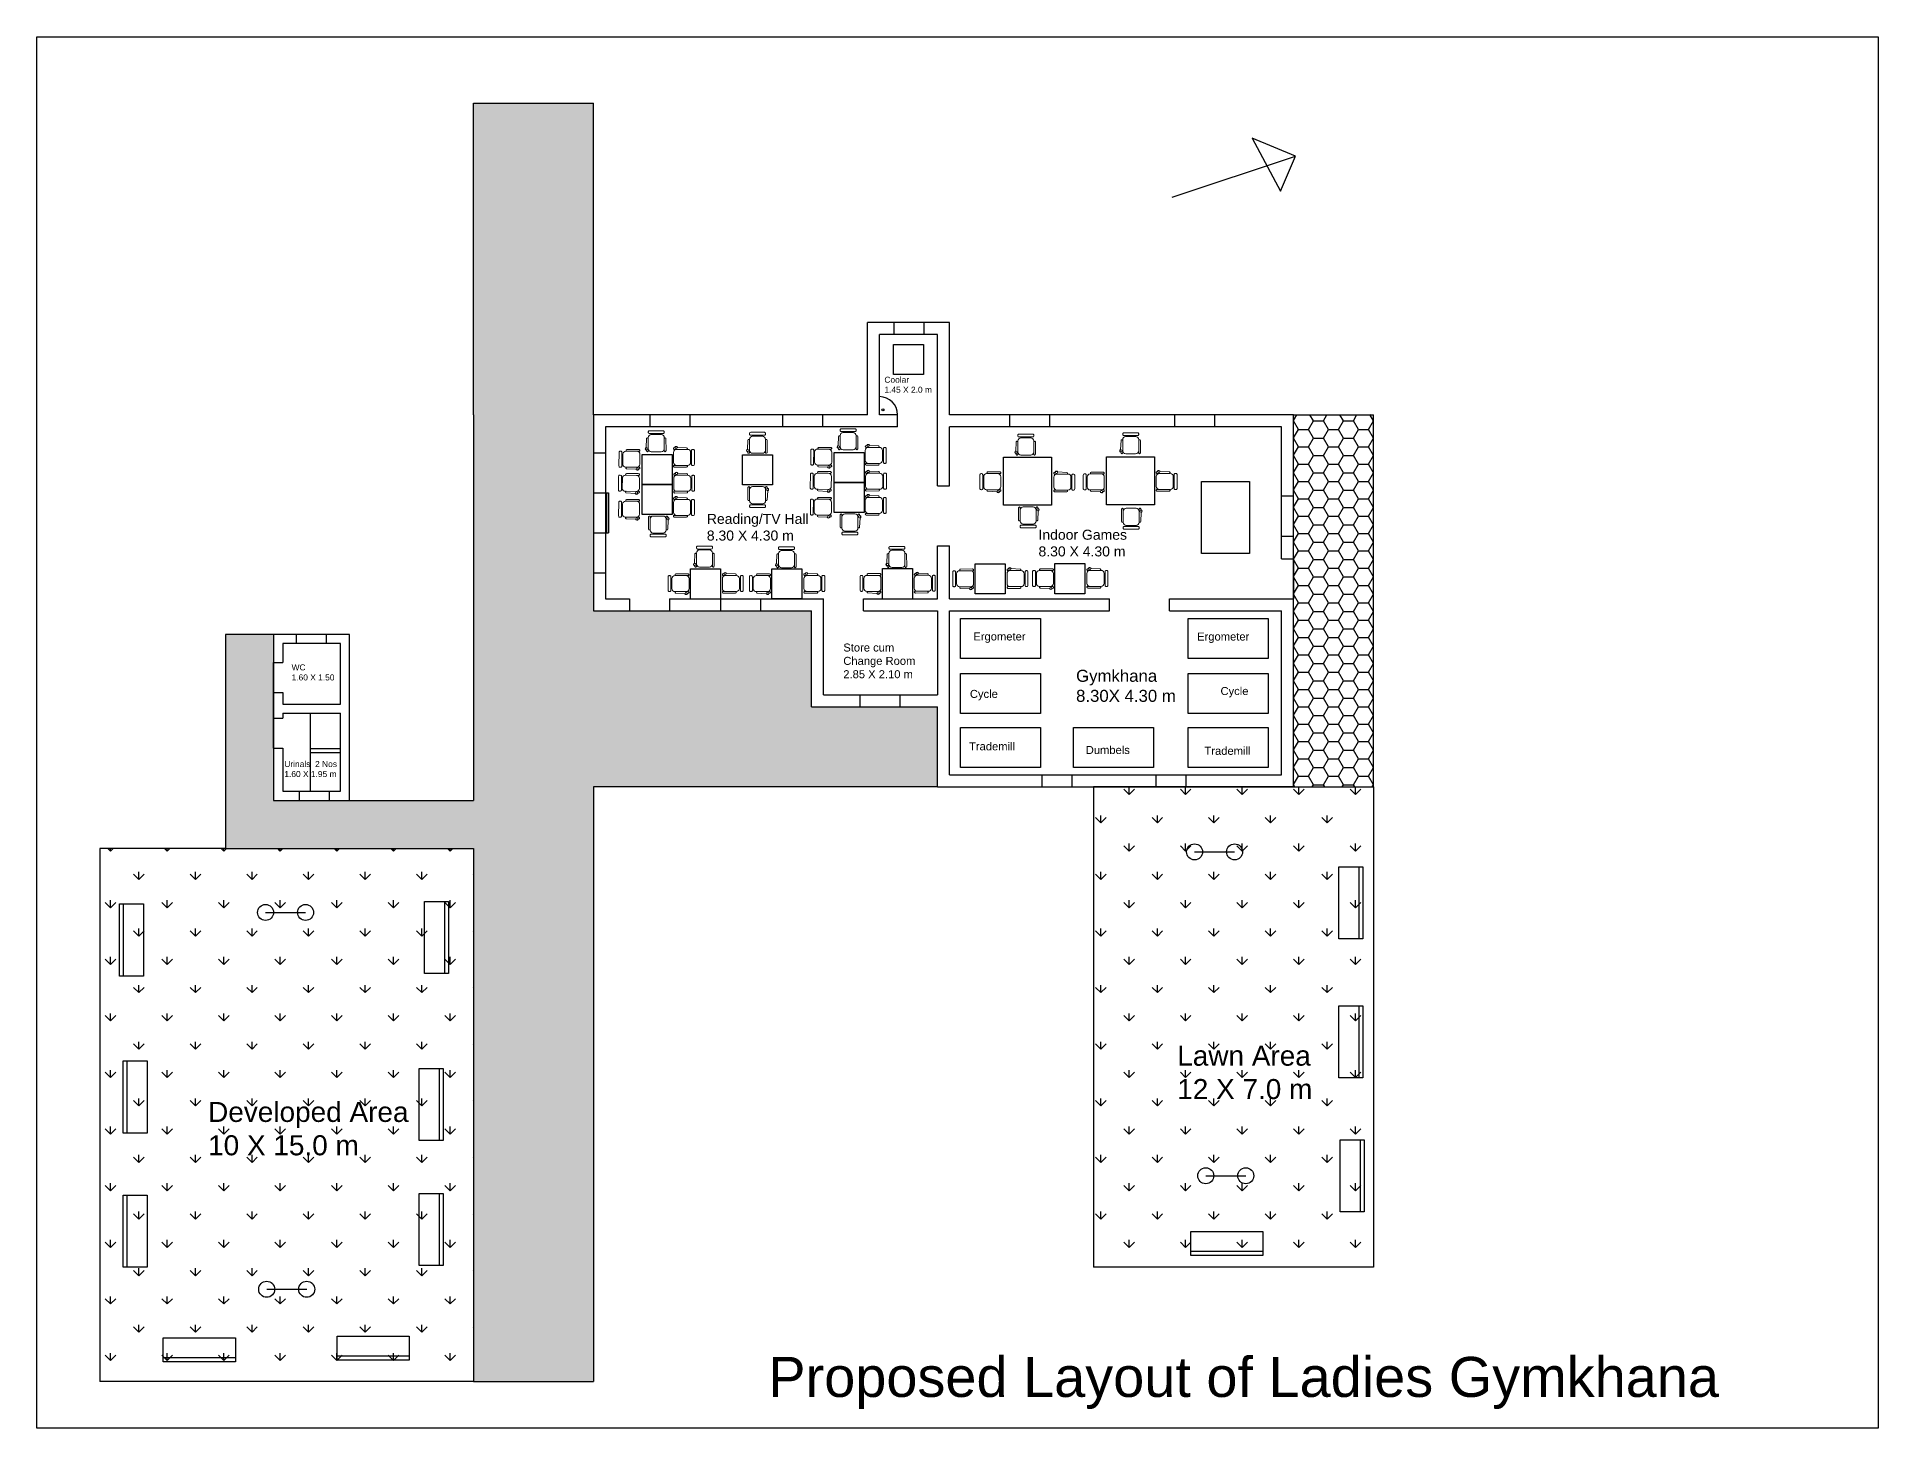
# Model space of a CAD drawing. Header units: inches. Extents: x -102 to 287, y -19 to 57.
# Drawn here: x -102.45 to -56.43, y -0.81 to 33.95 of the extents above; entities that cross this region are included whole.
import ezdxf

# ---------------------------------------------------------------- set-up
doc = ezdxf.new("R2010")
doc.units = ezdxf.units.IN
doc.header["$MEASUREMENT"] = 0
doc.layers.add('FUR', color=32, linetype='Continuous', lineweight=18)
doc.layers.add('FURN', color=10, linetype='Continuous', lineweight=9)
doc.styles.get("Standard").update_dxf_attribs({"font": 'arial.ttf'})
pattern_1 = [(0, (-114.0421, 10.07117), (0.375, 0.21650635), [0.25, -0.5]), (120, (-114.0421, 10.07117), (-0.375, 0.21650635), [0.25, -0.5]), (60, (-114.0421, 10.07117), (8e-10, 0.4330127), [-0.5, 0.25])]
pattern_2 = [(90, (-114.0421, 10.0712), (-0.707107, 0.707107), [0.1875, -1.226714]), (45, (-114.0421, 10.0712), (-0.707107, 0.707107), [0.1875, -0.8125]), (135, (-114.0421, 10.0712), (-0.707107, -0.707107), [0.1875, -0.8125])]

# ---------------------------------------------------------------- blocks, each defined once
blk = doc.blocks.new('CINE CHAIR')
at = {"layer": 'FUR', "color": 48, "lineweight": 0}
for p, q in [((448043.776, 57308.306), (448043.8, 57308.306)), ((448043.776, 57308.058), (448043.8, 57308.058))]:
    blk.add_line(p, q, dxfattribs=at)
blk.add_lwpolyline([(448043.45, 57308.434), (448043.678, 57308.423, -0.388092), (448043.695, 57308.404), (448043.695, 57308.401, -0.414214), (448043.676, 57308.382), (448043.367, 57308.382, -0.414214), (448043.348, 57308.401), (448043.348, 57308.404, -0.491313), (448043.377, 57308.423), (448043.384, 57308.436)], format="xyb", dxfattribs=at)
for points in [[(448043.424, 57308.382), (448043.7, 57308.382, -0.414214), (448043.776, 57308.306), (448043.776, 57308.058, -0.414214), (448043.7, 57307.982), (448043.424, 57307.982, -0.414214), (448043.348, 57308.058), (448043.348, 57308.306, -0.414214)], [(448043.828, 57308.382), (448043.842, 57308.382, -0.414214), (448043.871, 57308.353), (448043.871, 57308.01, -0.414214), (448043.842, 57307.982), (448043.828, 57307.982, -0.414214), (448043.8, 57308.01), (448043.8, 57308.353, -0.414214)], [(448043.379, 57307.938), (448043.678, 57307.94, 0.393133), (448043.695, 57307.959), (448043.695, 57307.963, 0.414214), (448043.676, 57307.982), (448043.367, 57307.982, 0.414214), (448043.348, 57307.963), (448043.348, 57307.966, 0.435766)]]:
    blk.add_lwpolyline(points, format="xyb", close=True, dxfattribs=at)
blk.add_circle((448043.417, 57308.422), 0.0249, dxfattribs=at)
blk.add_arc((448043.417, 57308.422), 0.0356, 19.6628, 156.9494, dxfattribs=at)

msp = doc.modelspace()

# ---------------------------------------------------------------- hatches: boundary and pattern name
h = msp.add_hatch()
h.set_pattern_fill('HONEY', color=31, scale=2, style=0)
h.set_pattern_definition(pattern_1)
h.paths.add_polyline_path([(-88.53829, 24.51229), (-88.53829, 32.29451), (-91.53829, 32.29451), (-91.53829, 24.51229), (-91.53829, 14.87313), (-94.63195, 14.87313), (-96.53195, 14.87313), (-96.53195, 19.02313), (-97.73195, 19.02313), (-97.73195, 13.67313), (-91.53829, 13.67313), (-91.53829, 0.35808), (-88.53829, 0.35808), (-88.53829, 15.21229), (-79.93829, 15.21229), (-79.93829, 17.21229), (-83.08829, 17.21229), (-83.08829, 19.61229), (-88.53829, 19.61229)])
h = msp.add_hatch()
h.set_pattern_fill('HONEY', color=31, scale=2, style=0)
h.set_pattern_definition(pattern_1)
edge = h.paths.add_edge_path()
edge.add_line((-69.03829, 15.21229), (-69.03829, 24.51229))
edge.add_line((-71.03829, 24.51229), (-69.03829, 24.51229))
edge.add_line((-71.03829, 15.21229), (-71.03829, 24.51229))
edge.add_line((-71.03829, 15.21229), (-69.03829, 15.21229))
h = msp.add_hatch()
h.set_pattern_fill('GRASS', color=3, style=0)
h.set_pattern_definition(pattern_2)
edge = h.paths.add_edge_path()
edge.add_line((-71.03829, 15.21229), (-69.03829, 15.21229))
edge.add_line((-69.03829, 15.21229), (-69.03829, 3.21229))
edge.add_line((-69.03829, 3.21229), (-76.03829, 3.21229))
edge.add_line((-76.03829, 15.21229), (-76.03829, 3.21229))
edge.add_line((-76.03829, 15.21229), (-71.03829, 15.21229))
h = msp.add_hatch()
h.set_pattern_fill('GRASS', color=3, style=0)
h.set_pattern_definition(pattern_2)
h.paths.add_polyline_path([(-91.53829, 13.67313), (-97.73195, 13.67313), (-100.87219, 13.67313), (-100.87219, 0.35808), (-91.53829, 0.35808)])

# ---------------------------------------------------------------- linework, layer by layer
for p, q in [((-91.53829, 24.51229), (-91.53829, 32.29451)), ((-91.53829, 32.29451), (-88.53829, 32.29451)), ((-88.53829, 24.51229), (-88.53829, 32.29451)), ((-70.99092, 30.97213), (-72.0704, 31.41915)), ((-72.0704, 31.41915), (-71.36727, 30.09917)), ((-74.07495, 29.9456), (-70.99092, 30.97213)), ((-71.36727, 30.09917), (-70.99092, 30.97213)), ((-81.68829, 24.51229), (-81.68829, 26.81229)), ((-79.63829, 26.81229), (-81.68829, 26.81229)), ((-81.03324, 26.81229), (-81.03324, 26.51229)), ((-80.28324, 26.81229), (-80.28324, 26.51229)), ((-79.63829, 24.51229), (-79.63829, 26.81229)), ((-81.38829, 24.51229), (-81.38829, 26.51229)), ((-79.93829, 26.51229), (-81.38829, 26.51229)), ((-81.03609, 25.51598), (-81.03609, 26.26598)), ((-81.03609, 26.26598), (-80.28609, 26.26598)), ((-80.28609, 26.26598), (-80.28609, 25.51598)), ((-79.93829, 23.36229), (-79.93829, 26.51229)), ((-80.28609, 25.51598), (-81.03609, 25.51598)), ((-91.53829, 24.51229), (-91.53829, 14.87313)), ((-88.53829, 24.51229), (-88.53829, 19.61229)), ((-81.68829, 24.51229), (-88.53829, 24.51229)), ((-87.1281, 24.51229), (-87.1281, 24.21229)), ((-86.1281, 24.51229), (-86.1281, 24.21229)), ((-83.81544, 24.51229), (-83.81544, 24.21229)), ((-82.81544, 24.51229), (-82.81544, 24.21229)), ((-80.93829, 24.51229), (-81.38829, 24.51229)), ((-80.93829, 24.21229), (-80.93829, 24.51229)), ((-71.03829, 24.51229), (-79.63829, 24.51229)), ((-78.14049, 24.51229), (-78.14049, 24.21229)), ((-77.14049, 24.51229), (-77.14049, 24.21229)), ((-74.01324, 24.51229), (-74.01324, 24.21229)), ((-73.01324, 24.51229), (-73.01324, 24.21229)), ((-71.03829, 20.91229), (-71.03829, 24.51229)), ((-71.03829, 24.51229), (-69.03829, 24.51229)), ((-71.03829, 15.21229), (-71.03829, 24.51229)), ((-69.03829, 15.21229), (-69.03829, 24.51229)), ((-88.23829, 24.21229), (-88.23829, 19.91229)), ((-80.93829, 24.21229), (-88.23829, 24.21229)), ((-79.63829, 23.36229), (-79.63829, 24.21229)), ((-71.33829, 24.21229), (-79.63829, 24.21229)), ((-71.33829, 20.91229), (-71.33829, 24.21229)), ((-88.53829, 23.56172), (-88.23829, 23.56172)), ((-79.93829, 22.73321), (-79.93829, 23.36229)), ((-79.63829, 22.73321), (-79.63829, 23.36229)), ((-88.53829, 22.56172), (-88.16329, 22.56172)), ((-88.21329, 22.56172), (-88.21329, 21.56172)), ((-88.16329, 22.56172), (-88.16329, 21.56172)), ((-79.93829, 22.73321), (-79.63829, 22.73321)), ((-71.33829, 22.48037), (-71.03829, 22.48037)), ((-88.53829, 21.56172), (-88.16329, 21.56172)), ((-79.93829, 19.91229), (-79.93829, 21.23321)), ((-79.93829, 21.23321), (-79.63829, 21.23321)), ((-79.63829, 19.91229), (-79.63829, 21.23321)), ((-71.33829, 21.48037), (-71.03829, 21.48037)), ((-71.33829, 20.91229), (-71.03829, 20.91229)), ((-71.03829, 20.91229), (-71.03829, 19.91229)), ((-88.53829, 20.56172), (-88.23829, 20.56172)), ((-88.23829, 19.91229), (-87.63829, 19.91229)), ((-87.63829, 19.91229), (-87.63829, 19.61229)), ((-86.63829, 19.91229), (-86.63829, 19.61229)), ((-86.63829, 19.91229), (-82.78829, 19.91229)), ((-85.36316, 19.91229), (-85.36316, 19.61229)), ((-84.36316, 19.91229), (-82.78829, 19.91229)), ((-84.36316, 19.91229), (-84.36316, 19.61229)), ((-83.32806, 19.91229), (-84.07806, 19.91229)), ((-82.78829, 19.61229), (-82.78829, 19.91229)), ((-81.78829, 19.91229), (-79.93829, 19.91229)), ((-81.78829, 19.61229), (-81.78829, 19.91229)), ((-79.63829, 19.91229), (-78.83829, 19.91229)), ((-78.83829, 19.91229), (-75.63829, 19.91229)), ((-75.63829, 19.61229), (-75.63829, 19.91229)), ((-74.13829, 19.91229), (-71.03829, 19.91229)), ((-74.13829, 19.61229), (-74.13829, 19.91229)), ((-71.03829, 15.21229), (-71.03829, 19.91229)), ((-88.53829, 19.61229), (-87.63829, 19.61229)), ((-88.53829, 19.61229), (-83.08829, 19.61229)), ((-86.63829, 19.61229), (-83.08829, 19.61229)), ((-83.08829, 17.21229), (-83.08829, 19.61229)), ((-82.78829, 17.51229), (-82.78829, 19.61229)), ((-81.78829, 19.61229), (-79.93829, 19.61229)), ((-79.93829, 19.61229), (-79.93829, 17.51229)), ((-79.63829, 19.61229), (-78.83829, 19.61229)), ((-79.63829, 15.51229), (-79.63829, 19.61229)), ((-78.83829, 19.61229), (-75.63829, 19.61229)), ((-74.13829, 19.61229), (-71.33829, 19.61229)), ((-71.33829, 15.51229), (-71.33829, 19.61229)), ((-97.73195, 19.02313), (-97.73195, 13.67313)), ((-96.53195, 19.02313), (-97.73195, 19.02313)), ((-94.63195, 19.02313), (-96.53195, 19.02313)), ((-96.53195, 19.02313), (-96.53195, 18.32061)), ((-96.53195, 19.02313), (-96.53195, 14.87313)), ((-95.96942, 19.02313), (-95.96942, 18.79313)), ((-95.21942, 19.02313), (-95.21942, 18.79313)), ((-94.63195, 14.87313), (-94.63195, 19.02313)), ((-94.86195, 18.79313), (-96.30195, 18.79313)), ((-96.30195, 18.79313), (-96.30195, 18.32061)), ((-94.86195, 17.28313), (-94.86195, 18.79313)), ((-96.53195, 18.32061), (-96.30195, 18.32061)), ((-96.53195, 16.17814), (-96.53195, 18.32061)), ((-96.53195, 17.57061), (-96.53195, 16.92814)), ((-96.53195, 17.57061), (-96.30195, 17.57061)), ((-96.30195, 17.57061), (-96.30195, 17.28313)), ((-82.78829, 17.51229), (-81.73829, 17.51229)), ((-81.88234, 17.51229), (-81.88234, 17.21229)), ((-81.73829, 17.51229), (-79.93829, 17.51229)), ((-80.88234, 17.51229), (-80.88234, 17.21229)), ((-96.30195, 17.28313), (-94.86195, 17.28313)), ((-96.30195, 17.05313), (-96.30195, 16.92814)), ((-96.30195, 17.05313), (-94.86195, 17.05313)), ((-95.61195, 15.10313), (-95.61195, 17.05313)), ((-94.86195, 15.10313), (-94.86195, 17.05313)), ((-83.08829, 17.21229), (-79.93829, 17.21229)), ((-79.93829, 15.21229), (-79.93829, 17.21229)), ((-96.53195, 16.92814), (-96.30195, 16.92814)), ((-96.53195, 16.17814), (-96.53195, 14.87313)), ((-96.53195, 16.17814), (-96.30195, 16.17814)), ((-96.30195, 16.17814), (-96.30195, 15.10313)), ((-95.61195, 16.17313), (-94.86195, 16.17313)), ((-95.61195, 16.07313), (-94.86195, 16.07313)), ((-88.53829, 15.21229), (-88.53829, 0.35808)), ((-79.93829, 15.21229), (-88.53829, 15.21229)), ((-79.93829, 15.21229), (-71.03829, 15.21229)), ((-79.63829, 15.51229), (-71.33829, 15.51229)), ((-77.32874, 15.51229), (-77.32874, 15.21229)), ((-76.57874, 15.51229), (-76.57874, 15.21229)), ((-71.03829, 15.21229), (-76.03829, 15.21229)), ((-76.03829, 15.21229), (-76.03829, 3.21229)), ((-76.03829, 15.21229), (-71.03829, 15.21229)), ((-74.48232, 15.51229), (-74.48232, 15.21229)), ((-73.73232, 15.51229), (-73.73232, 15.21229)), ((-71.03829, 15.21229), (-69.03829, 15.21229)), ((-69.03829, 15.21229), (-69.03829, 3.21229)), ((-96.53195, 14.87313), (-94.63195, 14.87313)), ((-96.30195, 15.10313), (-94.86195, 15.10313)), ((-95.89449, 15.10313), (-95.89449, 14.87313)), ((-95.14449, 15.10313), (-95.14449, 14.87313)), ((-94.63195, 14.87313), (-91.53829, 14.87313)), ((-97.73195, 13.67313), (-100.87219, 13.67313)), ((-100.87219, 13.67313), (-100.87219, 0.35808)), ((-97.73195, 13.67313), (-91.53829, 13.67313)), ((-91.53829, 13.67313), (-91.53829, 0.35808)), ((-73.51213, 13.58926), (-72.51213, 13.58926)), ((-73.51213, 13.58926), (-72.51213, 13.58926)), ((-69.90936, 13.21644), (-69.30936, 13.21644)), ((-69.90936, 11.41644), (-69.90936, 13.21644)), ((-69.40936, 13.21644), (-69.40936, 11.41644)), ((-69.30936, 13.21644), (-69.30936, 11.41644)), ((-100.3789, 10.48781), (-100.3789, 12.28781)), ((-100.3789, 12.28781), (-99.7789, 12.28781)), ((-100.2789, 10.48781), (-100.2789, 12.28781)), ((-99.7789, 12.28781), (-99.7789, 10.48781)), ((-96.73279, 12.07549), (-95.73279, 12.07549)), ((-96.73279, 12.07549), (-95.73279, 12.07549)), ((-92.75878, 12.34849), (-92.15878, 12.34849)), ((-92.75878, 10.54849), (-92.75878, 12.34849)), ((-92.25878, 12.34849), (-92.25878, 10.54849)), ((-92.15878, 12.34849), (-92.15878, 10.54849)), ((-69.30936, 11.41644), (-69.90936, 11.41644)), ((-99.7789, 10.48781), (-100.3789, 10.48781)), ((-92.15878, 10.54849), (-92.75878, 10.54849)), ((-69.90452, 9.74402), (-69.30452, 9.74402)), ((-69.90452, 7.94402), (-69.90452, 9.74402)), ((-69.40452, 9.74402), (-69.40452, 7.94402)), ((-69.30452, 9.74402), (-69.30452, 7.94402)), ((-100.29062, 6.56525), (-100.29062, 8.36525)), ((-100.29062, 8.36525), (-99.69062, 8.36525)), ((-100.19062, 6.56525), (-100.19062, 8.36525)), ((-99.69062, 8.36525), (-99.69062, 6.56525)), ((-92.88921, 8.18054), (-92.28921, 8.18054)), ((-92.88921, 6.38054), (-92.88921, 8.18054)), ((-92.38921, 8.18054), (-92.38921, 6.38054)), ((-92.28921, 8.18054), (-92.28921, 6.38054)), ((-69.30452, 7.94402), (-69.90452, 7.94402)), ((-99.69062, 6.56525), (-100.29062, 6.56525)), ((-92.28921, 6.38054), (-92.88921, 6.38054)), ((-69.8726, 6.39738), (-69.2726, 6.39738)), ((-69.8726, 4.59738), (-69.8726, 6.39738)), ((-69.3726, 6.39738), (-69.3726, 4.59738)), ((-69.2726, 6.39738), (-69.2726, 4.59738)), ((-73.2343, 5.49781), (-72.2343, 5.49781)), ((-73.2343, 5.49781), (-72.2343, 5.49781)), ((-100.29062, 3.21565), (-100.29062, 5.01565)), ((-100.29062, 5.01565), (-99.69062, 5.01565)), ((-100.19062, 3.21565), (-100.19062, 5.01565)), ((-99.69062, 5.01565), (-99.69062, 3.21565)), ((-92.88921, 5.05457), (-92.28921, 5.05457)), ((-92.88921, 3.25457), (-92.88921, 5.05457)), ((-92.38921, 5.05457), (-92.38921, 3.25457)), ((-92.28921, 5.05457), (-92.28921, 3.25457)), ((-69.2726, 4.59738), (-69.8726, 4.59738)), ((-73.60759, 3.50668), (-73.60759, 4.10668)), ((-73.60759, 4.10668), (-71.80759, 4.10668)), ((-71.80759, 4.10668), (-71.80759, 3.50668)), ((-92.28921, 3.25457), (-92.88921, 3.25457)), ((-71.80759, 3.60668), (-73.60759, 3.60668)), ((-71.80759, 3.50668), (-73.60759, 3.50668)), ((-99.69062, 3.21565), (-100.29062, 3.21565)), ((-69.03829, 3.21229), (-76.03829, 3.21229)), ((-96.7041, 2.66062), (-95.7041, 2.66062)), ((-96.7041, 2.66062), (-95.7041, 2.66062)), ((-99.28712, 0.84981), (-99.28712, 1.44981)), ((-99.28712, 1.44981), (-97.48712, 1.44981)), ((-97.48712, 1.44981), (-97.48712, 0.84981)), ((-94.94185, 0.89113), (-94.94185, 1.49113)), ((-94.94185, 1.49113), (-93.14185, 1.49113)), ((-93.14185, 1.49113), (-93.14185, 0.89113)), ((-97.48712, 0.94981), (-99.28712, 0.94981)), ((-93.14185, 0.99113), (-94.94185, 0.99113)), ((-97.48712, 0.84981), (-99.28712, 0.84981)), ((-93.14185, 0.89113), (-94.94185, 0.89113)), ((-91.53829, 0.35808), (-100.87219, 0.35808)), ((-91.53829, 0.35808), (-88.53829, 0.35808))]:
    msp.add_line(p, q)
at = {"color": 1}
for p, q in [((-87.31901, 22.76742), (-87.31901, 23.51742)), ((-87.31901, 23.51742), (-86.56901, 23.51742)), ((-86.56901, 23.51742), (-86.56901, 22.76742)), ((-84.8151, 22.76273), (-84.8151, 23.51273)), ((-84.8151, 23.51273), (-84.0651, 23.51273)), ((-84.0651, 23.51273), (-84.0651, 22.76273)), ((-82.52463, 22.81811), (-82.52463, 23.56811)), ((-82.52463, 23.56811), (-81.77463, 23.56811)), ((-81.77463, 23.56811), (-81.77463, 22.81811)), ((-86.56901, 22.76742), (-87.31901, 22.76742)), ((-87.31901, 22.01742), (-87.31901, 22.76742)), ((-87.31901, 22.76742), (-86.56901, 22.76742)), ((-86.56901, 22.76742), (-86.56901, 22.01742)), ((-84.0651, 22.76273), (-84.8151, 22.76273)), ((-81.77463, 22.81811), (-82.52463, 22.81811)), ((-82.52463, 22.06811), (-82.52463, 22.81811)), ((-82.52463, 22.81811), (-81.77463, 22.81811)), ((-81.77463, 22.81811), (-81.77463, 22.06811)), ((-86.56901, 22.01742), (-87.31901, 22.01742)), ((-81.77463, 22.06811), (-82.52463, 22.06811)), ((-86.11316, 20.66229), (-85.36316, 20.66229)), ((-86.11316, 19.91229), (-86.11316, 20.66229)), ((-85.36316, 20.66229), (-85.36316, 19.91229)), ((-84.07806, 20.66229), (-83.32806, 20.66229)), ((-84.07806, 19.91229), (-84.07806, 20.66229)), ((-83.32806, 20.66229), (-83.32806, 19.91229)), ((-81.31635, 20.66916), (-80.56635, 20.66916)), ((-81.31635, 19.91916), (-81.31635, 20.66916)), ((-80.56635, 20.66916), (-80.56635, 19.91916))]:
    msp.add_line(p, q, dxfattribs=at)
at = {"color": 3}
for p, q in [((-78.28821, 23.45098), (-77.08821, 23.45098)), ((-78.28821, 22.25098), (-78.28821, 23.45098)), ((-77.08821, 23.45098), (-77.08821, 22.25098)), ((-75.71762, 23.45866), (-74.51762, 23.45866)), ((-75.71762, 22.25866), (-75.71762, 23.45866)), ((-74.51762, 23.45866), (-74.51762, 22.25866)), ((-73.34128, 21.04208), (-73.34128, 22.84208)), ((-73.34128, 22.84208), (-72.14128, 22.84208)), ((-72.14128, 22.84208), (-72.14128, 21.04208)), ((-77.08821, 22.25098), (-78.28821, 22.25098)), ((-74.51762, 22.25866), (-75.71762, 22.25866)), ((-78.99915, 20.78437), (-78.24915, 20.78437)), ((-78.99915, 20.03437), (-78.99915, 20.78437)), ((-78.24915, 20.78437), (-78.24915, 20.03437)), ((-77.00269, 20.79014), (-76.25269, 20.79014)), ((-77.00269, 20.04014), (-77.00269, 20.79014)), ((-76.25269, 20.79014), (-76.25269, 20.04014)), ((-72.14128, 21.04208), (-73.34128, 21.04208)), ((-78.24915, 20.03437), (-78.99915, 20.03437)), ((-76.25269, 20.04014), (-77.00269, 20.04014))]:
    msp.add_line(p, q, dxfattribs=at)
at = {"color": 6}
for p, q in [((-79.36631, 19.42201), (-77.36631, 19.42201)), ((-79.36631, 18.42201), (-79.36631, 19.42201)), ((-77.36631, 19.42201), (-77.36631, 18.42201)), ((-73.6748, 19.42201), (-71.6748, 19.42201)), ((-73.6748, 18.42201), (-73.6748, 19.42201)), ((-71.6748, 19.42201), (-71.6748, 18.42201)), ((-77.36631, 18.42201), (-79.36631, 18.42201)), ((-71.6748, 18.42201), (-73.6748, 18.42201)), ((-79.36631, 18.04525), (-77.36631, 18.04525)), ((-79.36631, 17.04525), (-79.36631, 18.04525)), ((-77.36631, 18.04525), (-77.36631, 17.04525)), ((-73.6748, 18.04525), (-71.6748, 18.04525)), ((-73.6748, 17.04525), (-73.6748, 18.04525)), ((-71.6748, 18.04525), (-71.6748, 17.04525)), ((-77.36631, 17.04525), (-79.36631, 17.04525)), ((-71.6748, 17.04525), (-73.6748, 17.04525)), ((-79.36631, 16.69576), (-77.36631, 16.69576)), ((-79.36631, 15.69576), (-79.36631, 16.69576)), ((-77.36631, 16.69576), (-77.36631, 15.69576)), ((-76.5421, 16.69576), (-74.5421, 16.69576)), ((-76.5421, 15.69576), (-76.5421, 16.69576)), ((-74.5421, 16.69576), (-74.5421, 15.69576)), ((-73.6748, 16.69576), (-71.6748, 16.69576)), ((-73.6748, 15.69576), (-73.6748, 16.69576)), ((-71.6748, 16.69576), (-71.6748, 15.69576)), ((-77.36631, 15.69576), (-79.36631, 15.69576)), ((-74.5421, 15.69576), (-76.5421, 15.69576)), ((-71.6748, 15.69576), (-73.6748, 15.69576))]:
    msp.add_line(p, q, dxfattribs=at)
msp.add_lwpolyline([(-102.44893, 33.95186), (-56.42765, 33.95186), (-56.42765, -0.8087), (-102.44893, -0.8087)], close=True)
for centre, radius in [((-81.3012, 24.63097), 0.02562), ((-73.51213, 13.58926), 0.2), ((-72.51213, 13.58926), 0.2), ((-96.73279, 12.07549), 0.2), ((-95.73279, 12.07549), 0.2), ((-73.2343, 5.49781), 0.2), ((-72.2343, 5.49781), 0.2), ((-96.7041, 2.66062), 0.2), ((-95.7041, 2.66062), 0.2)]:
    msp.add_circle(centre, radius)
msp.add_arc((-81.38829, 24.51229), 0.45, 0, 90)

# ---------------------------------------------------------------- block references
at = {"layer": 'FURN'}
for p, rotation in [((57214.51684, -448020.6178), 89.99914340739991), ((57217.0474, -448020.65651), 89.99914340739991), ((57219.31122, -448020.5671), 89.99914340739991), ((57223.75381, -448020.7024), 89.99914340739991), ((57226.37411, -448020.66707), 89.99914340739991), ((448341.63465, 54231.25582), 179.6037026263091), ((448346.42904, 54231.30651), 179.6037026263091), ((447965.8495, 57324.32198), 179.9991434073999), ((-448121.23663, -57278.65557), 359.9991434073999), ((447968.434, 57324.31593), 179.9991434073999), ((-448118.67795, -57278.63985), 359.9991434073999), ((-57385.91799, 448066.91833), 269.9991434073999), ((-448130.74212, -57279.2885), 359.9991434073999), ((-448125.94774, -57279.23781), 359.9991434073999), ((-57379.15568, 448066.41116), 269.9991434073999), ((-57376.58129, 448066.37724), 269.9991434073999), ((-57388.40447, 448066.18526), 269.9991434073999), ((-57383.61009, 448066.23595), 269.9991434073999), ((57215.72069, -448023.50107), 89.99914340739991), ((57217.7706, -448023.51553), 89.99914340739991), ((57220.53231, -448023.50865), 89.99914340739991), ((447958.05608, 57321.77479), 179.9991434073999), ((-448129.51876, -57281.19059), 359.9991434073999), ((447960.09118, 57321.77479), 179.9991434073999), ((-448127.48366, -57281.19059), 359.9991434073999), ((447962.85289, 57321.78167), 179.9991434073999), ((-448124.72195, -57281.18372), 359.9991434073999), ((447965.17009, 57321.89688), 179.9991434073999), ((-448122.40476, -57281.06851), 359.9991434073999), ((447967.16655, 57321.90265), 179.9991434073999), ((-448120.40829, -57281.06274), 359.9991434073999)]:
    msp.add_blockref('CINE CHAIR', p, dxfattribs=dict(at, rotation=rotation))
at = {"layer": 'FURN', "color": 1}
for p, rotation in [((-448130.74212, -57278.03949), 359.9991434073999), ((-448125.94774, -57277.9888), 359.9991434073999), ((448341.624, 54230.65257), 179.6037026263091), ((-448130.73563, -57278.6852), 359.9991434073999), ((448346.41839, 54230.70327), 179.6037026263091), ((-448125.94125, -57278.63451), 359.9991434073999), ((448341.62603, 54230.00684), 179.6037026263091), ((448346.42042, 54230.05753), 179.6037026263091)]:
    msp.add_blockref('CINE CHAIR', p, dxfattribs=dict(at, rotation=rotation))

# ---------------------------------------------------------------- texts
at = {"attachment_point": 1}
for s, width, insert, char_height in [('Coolar\\P1.45 X 2.0 m', 2.0211134, (-81.2655, 25.46), 0.15), ('Reading/TV Hall\\P8.30 X 4.30 m', 4.0792137, (-85.70336, 22.03418), 0.25), ('Indoor Games\\P8.30 X 4.30 m', 4.5999504, (-77.41421, 21.63777), 0.25), ('Ergometer', 2.0211134, (-79.0421, 19.07117), 0.2), ('Ergometer', 2.0211134, (-73.44932, 19.06886), 0.2), ('Store cum\\PChange Room\\P2.85 X 2.10 m', 2.0211134, (-82.2925, 18.79447), 0.2), ('WC\\P1.60 X 1.50', 2.0211134, (-96.08127, 18.27245), 0.15), ('Gymkhana\\P8.30X 4.30 m', 2.637891, (-76.47472, 18.13778), 0.3), ('Cycle', 2.0211134, (-79.1286, 17.63559), 0.2), ('Cycle', 2.0211134, (-72.86486, 17.70742), 0.2), ('Trademill', 2.0211134, (-79.14991, 16.32652), 0.2), ('Dumbels', 2.0211134, (-76.23295, 16.23487), 0.2), ('Trademill', 2.0211134, (-73.26569, 16.21366), 0.2), ('Urinals  2 Nos\\P1.60 X 1.95 m', 1.4704948, (-96.26294, 15.8583), 0.15), ('Lawn Area\\P12 X 7.0 m', 4.0792137, (-73.94664, 8.74679), 0.5), ('Developed Area\\P10 X 15.0 m', 5.7918873, (-98.1681, 7.34189), 0.5), ('Proposed Layout of Ladies Gymkhana', 25.3809108, (-84.16716, 0.97135), 1)]:
    msp.add_mtext_dynamic_manual_height_columns(s, width=width, gutter_width=1, heights=[0], dxfattribs=dict(at, insert=insert, char_height=char_height))

doc.saveas('drawing.dxf')
